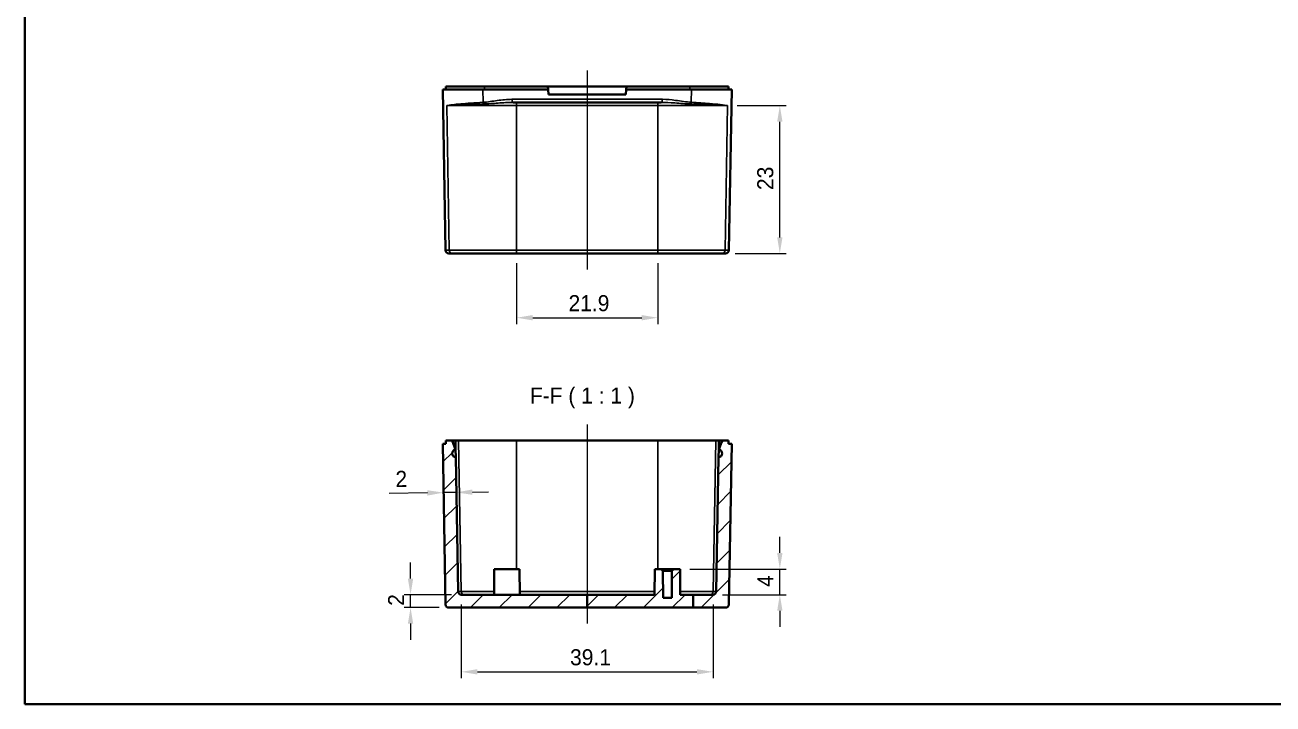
# Model space of a CAD drawing. Header units: millimetres. Extents: x -310 to 1154, y 4 to 285.
# Drawn here: x 763 to 957.3, y 4.5 to 110.1 of the extents above; entities that cross this region are included whole.
import ezdxf

# ---------------------------------------------------------------- set-up
doc = ezdxf.new("R2010")
doc.units = ezdxf.units.MM
doc.layers.get('Defpoints').update_dxf_attribs({"lineweight": 25})
for name, color, linetype, lineweight in [('Border (ISO)', 7, 'Continuous', 35), ('Centerline (ISO)', 131, 'Continuous', 18), ('Dimension (ISO)', 7, 'Continuous', 18), ('Hatch (ISO)', 1, 'Continuous', 18), ('Symbol (ISO)', 7, 'Continuous', 18), ('Visible (ISO)', 7, 'Continuous', 35), ('Visible Narrow (ISO)', 7, 'Continuous', 25)]:
    doc.layers.add(name, color=color, linetype=linetype, lineweight=lineweight)
doc.styles.add('Note Text (TK)', font='')
doc.styles.get('Note Text (TK)').set_extended_font_data('MS PGothic')
doc.dimstyles.new('Default - Method 1b (TK)', dxfattribs={"dimtxt": 2.5, "dimasz": 2.5, "dimexe": 1, "dimexo": 1.5, "dimgap": 1, "dimtad": 1, "dimtoh": 1, "dimrnd": 1e-08, "dimdsep": 46, "dimtxsty": 'Note Text (TK)', "dimcen": 0.09, "dimdle": 5, "dimclrd": 100, "dimclre": 100, "dimclrt": 7, "dimadec": 1, "dimazin": 1, "dimtfac": 1, "dimtmove": 0, "dimatfit": 3, "dimfxl": 1, "dimtolj": 1, "dimlwd": -1, "dimlwe": -1, "dimarcsym": 0})

# ---------------------------------------------------------------- blocks, each defined once
blk = doc.blocks.new('図面枠 tk図枠')
at = {"layer": 'Border (ISO)'}
for p, q in [((14.5, 289), (14.5, 8)), ((14.5, 8), (405.5, 8))]:
    blk.add_line(p, q, dxfattribs=at)
blk = doc.blocks.new('*D34')
at = {"layer": 'Defpoints', "color": 0}
for p in [(823.04, 21.47), (830.94, 21.47), (828.98, 19.47)]:
    blk.add_point(p, dxfattribs=at)
at = {"layer": 'Dimension (ISO)', "color": 100}
for p, q in [((823.04, 23.97), (823.04, 26.47)), ((829.44, 21.47), (822.04, 21.47)), ((823.04, 19.47), (823.04, 21.47)), ((827.48, 19.47), (822.04, 19.47)), ((823.04, 16.97), (823.04, 14.47))]:
    blk.add_line(p, q, dxfattribs=at)
for points in [[(822.63, 23.97), (823.46, 23.97), (823.04, 21.47)], [(822.63, 16.97), (823.46, 16.97), (823.04, 19.47)]]:
    blk.add_solid(points, dxfattribs=at)
at = {"layer": 'Dimension (ISO)', "color": 7, "insert": (820.79, 19.74), "char_height": 2.5, "attachment_point": 4, "rotation": 90, "style": 'Note Text (TK)'}
blk.add_mtext('\\A1;2', dxfattribs=at)
blk = doc.blocks.new('*D35')
at = {"layer": 'Defpoints', "color": 0}
for p in [(828.18, 37.36), (828.25, 33.21), (830.25, 33.25)]:
    blk.add_point(p, dxfattribs=at)
at = {"layer": 'Dimension (ISO)', "color": 100}
for p, q in [((825.68, 37.31), (819.73, 37.21)), ((830.18, 37.39), (828.18, 37.36)), ((832.67, 37.44), (835.17, 37.48))]:
    blk.add_line(p, q, dxfattribs=at)
for points in [[(825.67, 37.73), (825.68, 36.9), (828.18, 37.36)], [(832.67, 37.85), (832.68, 37.02), (830.18, 37.39)]]:
    blk.add_solid(points, dxfattribs=at)
at = {"layer": 'Dimension (ISO)', "color": 7, "insert": (820.69, 39.48), "char_height": 2.5, "attachment_point": 4, "rotation": 1, "style": 'Note Text (TK)'}
blk.add_mtext('\\A1;2', dxfattribs=at)
blk = doc.blocks.new('*D36')
at = {"layer": 'Defpoints', "color": 0}
for p in [(865.01, 25.47), (880.54, 25.47), (870.14, 21.47)]:
    blk.add_point(p, dxfattribs=at)
at = {"layer": 'Dimension (ISO)', "color": 100}
for p, q in [((880.54, 27.97), (880.54, 30.47)), ((866.51, 25.47), (881.54, 25.47)), ((880.54, 21.47), (880.54, 25.47)), ((871.64, 21.47), (881.54, 21.47)), ((880.54, 18.97), (880.54, 16.47))]:
    blk.add_line(p, q, dxfattribs=at)
for points in [[(880.13, 27.97), (880.96, 27.97), (880.54, 25.47)], [(880.13, 18.97), (880.96, 18.97), (880.54, 21.47)]]:
    blk.add_solid(points, dxfattribs=at)
at = {"layer": 'Dimension (ISO)', "color": 7, "insert": (878.29, 22.68), "char_height": 2.5, "attachment_point": 4, "rotation": 90, "style": 'Note Text (TK)'}
blk.add_mtext('\\A1;4', dxfattribs=at)
blk = doc.blocks.new('*D37')
at = {"layer": 'Defpoints', "color": 0}
for p in [(830.94, 21.47), (870.14, 21.47), (870.14, 9.47)]:
    blk.add_point(p, dxfattribs=at)
at = {"layer": 'Dimension (ISO)', "color": 100}
for p, q in [((830.94, 19.97), (830.94, 8.47)), ((870.14, 19.97), (870.14, 8.47)), ((833.44, 9.47), (867.64, 9.47))]:
    blk.add_line(p, q, dxfattribs=at)
for points in [[(833.44, 9.88), (833.44, 9.05), (830.94, 9.47)], [(867.64, 9.88), (867.64, 9.05), (870.14, 9.47)]]:
    blk.add_solid(points, dxfattribs=at)
at = {"layer": 'Dimension (ISO)', "color": 7, "insert": (847.88, 11.72), "char_height": 2.5, "attachment_point": 4, "style": 'Note Text (TK)'}
blk.add_mtext('\\A1;39.1', dxfattribs=at)
blk = doc.blocks.new('*D38')
at = {"layer": 'Defpoints', "color": 0}
for p in [(839.56, 74.58), (861.53, 74.58), (861.53, 64.58)]:
    blk.add_point(p, dxfattribs=at)
at = {"layer": 'Dimension (ISO)', "color": 100}
for p, q in [((839.56, 73.08), (839.56, 63.58)), ((861.53, 73.08), (861.53, 63.58)), ((842.06, 64.58), (859.03, 64.58))]:
    blk.add_line(p, q, dxfattribs=at)
for points in [[(842.06, 64.99), (842.06, 64.16), (839.56, 64.58)], [(859.03, 64.99), (859.03, 64.16), (861.53, 64.58)]]:
    blk.add_solid(points, dxfattribs=at)
at = {"layer": 'Dimension (ISO)', "color": 7, "insert": (847.64, 66.83), "char_height": 2.5, "attachment_point": 4, "style": 'Note Text (TK)'}
blk.add_mtext('\\A1;21.9', dxfattribs=at)
blk = doc.blocks.new('*D39')
at = {"layer": 'Defpoints', "color": 0}
for p in [(872.41, 97.59), (880.54, 97.59), (872.11, 74.58)]:
    blk.add_point(p, dxfattribs=at)
at = {"layer": 'Dimension (ISO)', "color": 100}
for p, q in [((873.91, 97.59), (881.54, 97.59)), ((880.54, 77.08), (880.54, 95.09)), ((873.61, 74.58), (881.54, 74.58))]:
    blk.add_line(p, q, dxfattribs=at)
for points in [[(880.13, 95.09), (880.96, 95.09), (880.54, 97.59)], [(880.13, 77.08), (880.96, 77.08), (880.54, 74.58)]]:
    blk.add_solid(points, dxfattribs=at)
at = {"layer": 'Dimension (ISO)', "color": 7, "insert": (878.29, 84.45), "char_height": 2.5, "attachment_point": 4, "rotation": 90, "style": 'Note Text (TK)'}
blk.add_mtext('\\A1;23', dxfattribs=at)

msp = doc.modelspace()

# ---------------------------------------------------------------- hatches: boundary and pattern name
at = {"layer": 'Hatch (ISO)'}
h = msp.add_hatch(dxfattribs=at)
h.set_pattern_fill('ANSI31', color=256, style=0)
h.set_pattern_definition([(45, (-309.6677, 4.4594), (-2.245064, 2.245064), [])])
edge = h.paths.add_edge_path()
edge.add_line((867.0445, 21.4663), (867.0445, 19.4663))
edge.add_line((867.0445, 19.4663), (872.1066, 19.4663))
edge.add_ellipse((872.1066, 19.9663), major_axis=(0, -0.5), ratio=1, start_angle=0, end_angle=89)
edge.add_line((872.6065, 19.9576), (873.043, 44.9663))
edge.add_line((873.043, 44.9663), (872.543, 44.9663))
edge.add_line((872.543, 44.9663), (872.543, 45.4663))
edge.add_line((872.543, 45.4663), (871.5517, 45.4663))
edge.add_line((871.5517, 45.4663), (871.0272, 44.0615))
edge.add_ellipse((870.9515, 43.4663), major_axis=(0.0757, 0.5952), ratio=1, start_angle=192.495664, end_angle=360, ccw=False)
edge.add_line((871.0064, 42.8688), (870.6414, 21.9576))
edge.add_ellipse((870.1415, 21.9663), major_axis=(0.4999, -0.0087), ratio=1, start_angle=271, end_angle=360, ccw=False)
edge.add_line((870.1415, 21.4663), (867.0445, 21.4663))
h.paths.add_polyline_path([(867.0445, 21.4663), (865.043, 21.4663), (865.0081, 25.4663), (864.043, 25.4663), (863.7404, 25.1663), (863.7037, 20.9663), (862.3823, 20.9663), (862.3456, 25.1663), (862.043, 25.4663), (861.0779, 25.4663), (861.043, 21.4663), (850.543, 21.4663), (850.543, 19.4663), (867.0445, 19.4663)])
edge = h.paths.add_edge_path()
edge.add_line((850.543, 21.4663), (830.9445, 21.4663))
edge.add_ellipse((830.9445, 21.9663), major_axis=(0, -0.5), ratio=1, start_angle=271, end_angle=360, ccw=False)
edge.add_line((830.4446, 21.9576), (830.0796, 42.8688))
edge.add_ellipse((830.1345, 43.4663), major_axis=(-0.0549, -0.5975), ratio=1, start_angle=192.495664, end_angle=360, ccw=False)
edge.add_line((830.0588, 44.0615), (829.5343, 45.4663))
edge.add_line((829.5343, 45.4663), (828.543, 45.4663))
edge.add_line((828.543, 45.4663), (828.543, 44.9663))
edge.add_line((828.543, 44.9663), (828.043, 44.9663))
edge.add_line((828.043, 44.9663), (828.4795, 19.9576))
edge.add_ellipse((828.9795, 19.9663), major_axis=(-0.4999, -0.0087), ratio=1, start_angle=0, end_angle=89)
edge.add_line((828.9795, 19.4663), (850.543, 19.4663))
edge.add_line((850.543, 19.4663), (850.543, 21.4663))

# ---------------------------------------------------------------- linework, layer by layer
at = {"layer": 'Centerline (ISO)', "linetype": 'Continuous'}
for p, q in [((850.543, 103.0781), (850.543, 72.0781)), ((850.543, 47.9663), (850.543, 16.9663))]:
    msp.add_line(p, q, dxfattribs=at)
at = {"layer": 'Visible (ISO)'}
for p, q in [((828.043, 100.0781), (834.3157, 100.0781)), ((828.043, 100.0781), (828.4795, 75.0694)), ((834.5544, 100.5781), (828.543, 100.5781)), ((828.543, 100.0781), (828.543, 100.5781)), ((834.3157, 100.0781), (844.4774, 100.0781)), ((844.4336, 100.5781), (834.5544, 100.5781)), ((856.6524, 100.5781), (844.4336, 100.5781)), ((844.4336, 100.5781), (844.4774, 100.0781)), ((844.4774, 100.0781), (844.543, 99.3281)), ((844.543, 99.3281), (856.543, 99.3281)), ((856.543, 99.3281), (856.6086, 100.0781)), ((856.6086, 100.0781), (856.6524, 100.5781)), ((856.6086, 100.0781), (866.7703, 100.0781)), ((866.5316, 100.5781), (856.6524, 100.5781)), ((872.543, 100.5781), (866.5316, 100.5781)), ((866.7703, 100.0781), (873.043, 100.0781)), ((872.543, 100.0781), (872.543, 100.5781)), ((873.043, 100.0781), (872.6065, 75.0694)), ((862.077, 98.0781), (839.009, 98.0781)), ((829.5229, 74.5781), (828.9795, 74.5781)), ((839.5574, 74.5781), (829.5229, 74.5781)), ((839.5574, 74.5781), (861.5286, 74.5781)), ((871.5631, 74.5781), (861.5286, 74.5781)), ((872.1066, 74.5781), (871.5631, 74.5781)), ((828.543, 44.9663), (828.043, 44.9663)), ((828.043, 44.9663), (828.4795, 19.9576)), ((829.5343, 45.4663), (828.543, 45.4663)), ((828.543, 45.4663), (828.543, 44.9663)), ((830.0588, 44.0615), (829.5343, 45.4663)), ((829.5343, 45.4663), (830.0343, 45.4663)), ((830.0343, 45.4663), (830.0588, 44.0615)), ((830.0343, 45.4663), (830.5259, 45.4663)), ((830.5259, 45.4663), (839.5574, 45.4663)), ((839.5574, 45.4663), (861.5286, 45.4663)), ((861.5286, 45.4663), (870.5601, 45.4663)), ((870.5601, 45.4663), (871.0517, 45.4663)), ((871.5517, 45.4663), (871.0272, 44.0615)), ((871.0272, 44.0615), (871.0517, 45.4663)), ((871.0517, 45.4663), (871.5517, 45.4663)), ((872.543, 45.4663), (871.5517, 45.4663)), ((872.543, 44.9663), (872.543, 45.4663)), ((873.043, 44.9663), (872.543, 44.9663)), ((872.6065, 19.9576), (873.043, 44.9663)), ((830.0588, 44.0615), (830.0796, 42.8688)), ((830.4446, 21.9576), (830.0796, 42.8688)), ((871.0064, 42.8688), (870.6414, 21.9576)), ((871.0064, 42.8688), (871.0272, 44.0615)), ((836.0779, 25.4663), (836.043, 21.4663)), ((836.0779, 25.4663), (840.0081, 25.4663)), ((840.0081, 25.4663), (840.043, 21.4663)), ((861.0779, 25.4663), (861.043, 21.4663)), ((862.043, 25.4663), (861.0779, 25.4663)), ((862.3456, 25.1663), (862.043, 25.4663)), ((864.043, 25.4663), (862.043, 25.4663)), ((864.043, 25.4663), (863.7404, 25.1663)), ((865.0081, 25.4663), (864.043, 25.4663)), ((865.043, 21.4663), (865.0081, 25.4663)), ((862.3823, 20.9663), (862.3456, 25.1663)), ((862.3456, 25.1663), (863.7404, 25.1663)), ((863.7404, 25.1663), (863.7037, 20.9663)), ((850.543, 21.4663), (830.9445, 21.4663)), ((861.043, 21.4663), (850.543, 21.4663)), ((850.543, 21.4663), (850.543, 19.4663)), ((867.0445, 21.4663), (865.043, 21.4663)), ((867.0445, 21.4663), (867.0445, 19.4663)), ((870.1415, 21.4663), (867.0445, 21.4663)), ((828.9795, 19.4663), (850.543, 19.4663)), ((850.543, 19.4663), (867.0445, 19.4663)), ((863.7037, 20.9663), (862.3823, 20.9663)), ((867.0445, 19.4663), (872.1066, 19.4663))]:
    msp.add_line(p, q, dxfattribs=at)
for centre, radius, start, end in [((828.9795, 75.0781), 0.5, 181, 270), ((872.1066, 75.0781), 0.5, 270, 359), ((830.1345, 43.4663), 0.6, 97.247832, 264.752168), ((870.9515, 43.4663), 0.6, 275.247832, 82.752168), ((830.9445, 21.9663), 0.5, 181, 270), ((870.1415, 21.9663), 0.5, 270, 359), ((828.9795, 19.9663), 0.5, 181, 270), ((872.1066, 19.9663), 0.5, 270, 359)]:
    msp.add_arc(centre, radius, start, end, dxfattribs=at)
at = {"layer": 'Visible Narrow (ISO)'}
for p, q in [((834.3157, 100.0781), (834.3322, 98.1037)), ((834.5544, 100.0781), (834.5544, 100.5781)), ((866.5316, 100.0781), (866.5316, 100.5781)), ((866.7538, 98.1037), (866.7703, 100.0781)), ((839.5574, 97.5868), (828.6738, 97.5868)), ((828.6738, 97.5868), (829.0476, 75.0694)), ((838.8368, 98.5694), (862.2492, 98.5694)), ((839.5574, 98.0781), (839.5574, 97.5868)), ((839.5574, 97.5868), (861.5286, 97.5868)), ((839.5574, 75.0694), (839.5574, 97.5868)), ((861.5286, 98.0781), (861.5286, 97.5868)), ((872.4122, 97.5868), (861.5286, 97.5868)), ((861.5286, 75.0694), (861.5286, 97.5868)), ((872.0385, 75.0694), (872.4122, 97.5868)), ((828.4795, 75.0694), (829.0476, 75.0694)), ((829.0476, 75.0694), (839.5574, 75.0694)), ((839.5574, 75.0694), (839.5574, 74.5781)), ((861.5286, 75.0694), (839.5574, 75.0694)), ((861.5286, 75.0694), (861.5286, 74.5781)), ((861.5286, 75.0694), (872.0385, 75.0694)), ((872.0385, 75.0694), (872.6065, 75.0694)), ((830.9161, 21.9576), (830.5259, 45.4663)), ((839.5574, 25.4663), (839.5574, 45.4663)), ((861.5286, 25.4663), (861.5286, 45.4663)), ((870.1699, 21.9576), (870.5601, 45.4663)), ((830.9161, 21.9576), (830.4446, 21.9576)), ((836.0473, 21.9576), (830.9161, 21.9576)), ((861.0473, 21.9576), (840.0387, 21.9576)), ((870.1699, 21.9576), (865.0387, 21.9576)), ((870.6414, 21.9576), (870.1699, 21.9576))]:
    msp.add_line(p, q, dxfattribs=at)
for centre, major_axis, ratio, start_param, end_param in [((834.5708, 98.1124), (-0.0293, 0.4991), 0.47742996, 1.56029769, 2.10739467), ((839.009, 98.5781), (0, -0.5), 0.34456756, 4.72984227, 6.28318531), ((862.077, 98.5781), (0, -0.5), 0.34456756, 0, 1.55334303), ((866.5152, 98.1124), (0.0293, 0.4991), 0.47742996, 4.17579063, 4.72288762), ((829.5229, 75.0781), (0, -0.5), 0.95087762, 4.72984227, 6.28318531), ((871.5631, 75.0781), (0, -0.5), 0.95087762, 0, 1.55334303), ((831.3915, 21.9663), (0, -0.5), 0.95087762, 4.72984227, 6.28318531), ((869.6945, 21.9663), (0, -0.5), 0.95087762, 0, 1.55334303)]:
    msp.add_ellipse(centre, major_axis=major_axis, ratio=ratio, start_param=start_param, end_param=end_param, dxfattribs=at)
for points, knots in [([(834.3322, 98.1037), (833.6717, 98.0666), (833.0396, 98.0272), (831.8677, 97.945), (831.3283, 97.9023), (830.8481, 97.8588), (830.368, 97.8153), (829.9387, 97.7703), (829.2074, 97.679), (828.9057, 97.6328), (828.6738, 97.5868)], [0, 0, 0, 0, 0.216448841, 0.216448841, 0.432897682, 0.432897682, 0.432897682, 0.649346524, 0.649346524, 0.865795365, 0.865795365, 0.865795365, 0.865795365]), ([(828.6738, 97.5868), (828.9065, 97.6098), (829.2108, 97.6329), (829.9499, 97.6786), (830.3843, 97.7011), (830.8698, 97.7228), (831.3553, 97.7446), (831.9005, 97.7659), (833.0822, 97.807), (833.7183, 97.8267), (834.3809, 97.8453)], [-0.865795365, -0.865795365, -0.865795365, -0.865795365, -0.649346524, -0.649346524, -0.432897682, -0.432897682, -0.432897682, -0.216448841, -0.216448841, 0, 0, 0, 0]), ([(838.8368, 98.5694), (838.0579, 98.5694), (837.2923, 98.4822), (835.7947, 98.2745), (835.06, 98.1457), (834.3322, 98.1037)], [0, 0, 0, 0, 0.24525802, 0.24525802, 0.490516039, 0.490516039, 0.490516039, 0.490516039]), ([(834.3809, 97.8453), (835.1318, 97.8663), (835.9014, 97.9307), (837.4523, 98.0345), (838.2359, 98.0781), (839.009, 98.0781)], [-0.490516039, -0.490516039, -0.490516039, -0.490516039, -0.24525802, -0.24525802, 0, 0, 0, 0]), ([(862.077, 98.0781), (862.7713, 98.0781), (863.474, 98.0428), (865.0275, 97.9433), (865.8776, 97.8684), (866.7051, 97.8453)], [0, 0, 0, 0, 0.220280196, 0.220280196, 0.49058364, 0.49058364, 0.49058364, 0.49058364]), ([(866.7538, 98.1037), (865.9517, 98.15), (865.1414, 98.2998), (863.6375, 98.4988), (862.9488, 98.5694), (862.2492, 98.5694)], [-0.49058364, -0.49058364, -0.49058364, -0.49058364, -0.220280196, -0.220280196, 0, 0, 0, 0]), ([(866.7051, 97.8453), (867.7424, 97.8162), (868.7137, 97.7843), (870.8524, 97.699), (871.8457, 97.6427), (872.4122, 97.5868)], [-0.860037993, -0.860037993, -0.860037993, -0.860037993, -0.521206644, -0.521206644, 0.005757371, 0.005757371, 0.005757371, 0.005757371]), ([(872.4122, 97.5868), (871.8477, 97.6987), (870.8679, 97.8112), (868.751, 97.9818), (867.7878, 98.0457), (866.7538, 98.1037)], [-0.005757371, -0.005757371, -0.005757371, -0.005757371, 0.521206644, 0.521206644, 0.860037993, 0.860037993, 0.860037993, 0.860037993])]:
    msp.add_open_spline(points, degree=3, knots=knots, dxfattribs=at)

# ---------------------------------------------------------------- block references
msp.add_blockref('図面枠 tk図枠', (748.4989, -3.5406))

# ---------------------------------------------------------------- texts
at = {"layer": 'Symbol (ISO)', "color": 7, "insert": (841.6232, 50.4663), "char_height": 2.5, "attachment_point": 7, "style": 'Note Text (TK)'}
msp.add_mtext('F-F ( 1 : 1 )', dxfattribs=at)

# ---------------------------------------------------------------- dimensions: what is measured, and where the dimension line sits
at = {"layer": 'Dimension (ISO)', "color": 100}
for base, p1, p2, angle, override, picture, middle in [((880.543, 97.5868), (872.1066, 74.5781), (872.4122, 97.5868), 270, {"dimtoh": 0, "dimdec": 1, "dimtofl": 0, "dimatfit": 1}, '*D39', (880.543, 86.0825)), ((828.1758, 37.3584), (830.2476, 33.2472), (828.2482, 33.2123), 1, {"dimgap": 1, "dimtoh": 0, "dimdec": 2, "dimse1": 1, "dimse2": 1, "dimtol": 0, "dimlim": 0, "dimtp": 0, "dimtm": 0, "dimtdec": 2, "dimtofl": 1, "dimatfit": 1}, '*D35', (821.4524, 37.241)), ((880.543, 25.4663), (870.1415, 21.4663), (865.0081, 25.4663), 90, {"dimtoh": 0, "dimatfit": 1}, '*D36', (880.543, 23.4663)), ((823.043, 21.4663), (828.9795, 19.4663), (830.9445, 21.4663), 270, {"dimtoh": 0, "dimatfit": 1}, '*D34', (823.043, 20.4663)), ((870.1415, 9.4663), (830.9445, 21.4663), (870.1415, 21.4663), 180, {"dimtoh": 0, "dimlfac": 0.997527, "dimtofl": 0, "dimatfit": 1}, '*D37', (850.543, 9.4663))]:
    dim = msp.add_linear_dim(base=base, p1=p1, p2=p2, angle=angle, dimstyle='Default - Method 1b (TK)', override=override, dxfattribs=at)
    dim.commit()
    dim.dimension.update_dxf_attribs({"geometry": picture, "text_midpoint": middle, "dimtype": 160})
dim = msp.add_linear_dim(base=(861.5286, 64.5781), p1=(839.5574, 74.5781), p2=(861.5286, 74.5781), dimstyle='Default - Method 1b (TK)', override={"dimtoh": 0, "dimlfac": 0.996759, "dimtofl": 0, "dimatfit": 1}, dxfattribs=at)
dim.commit()
dim.dimension.update_dxf_attribs({"geometry": '*D38', "text_midpoint": (850.543, 64.5781), "dimtype": 160})

doc.saveas('drawing.dxf')
